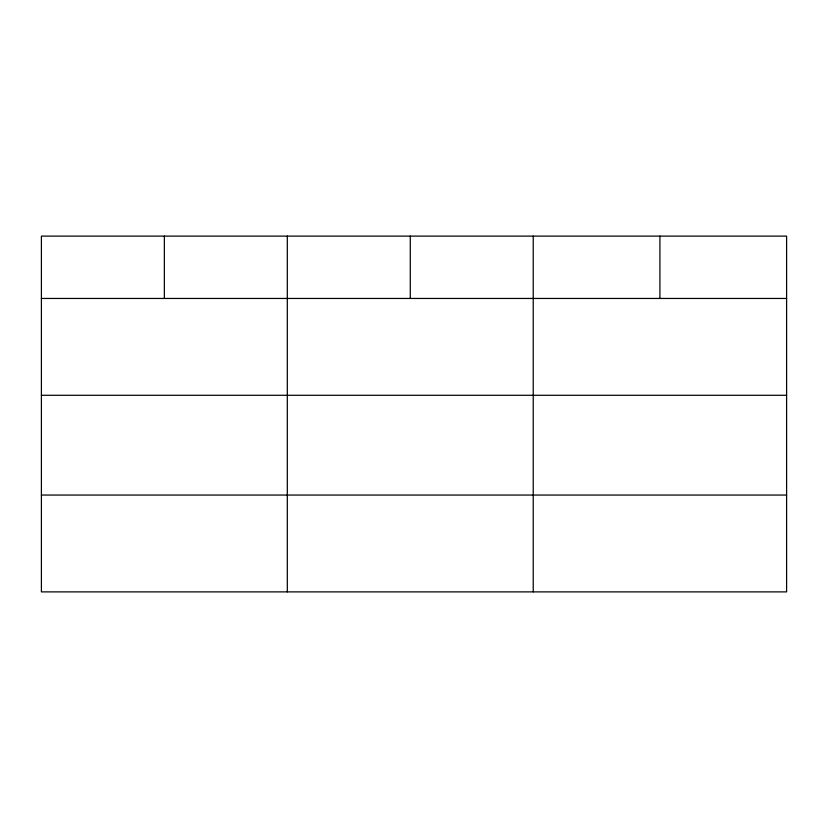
<?xml version="1.0" encoding="UTF-8"?>
<svg xmlns="http://www.w3.org/2000/svg" width="828" height="828" viewBox="0 0 828 828"><rect width="100%" height="100%" fill="white"/><g stroke="black" fill="none" stroke-linecap="round" stroke-linejoin="round"><path stroke-width="1.24" d="M786.6 395.287L786.6 236.115L41.4 236.115L41.4 591.885L786.6 591.885L786.6 395.287L41.4 395.287M41.4 298.453L786.6 298.453M41.4 495.051L786.6 495.051M659.916 236.115L659.916 298.453M533.232 236.115L533.232 591.885M410.274 236.115L410.274 298.453M287.316 236.115L287.316 591.885M164.358 236.115L164.358 298.453"/></g></svg>
